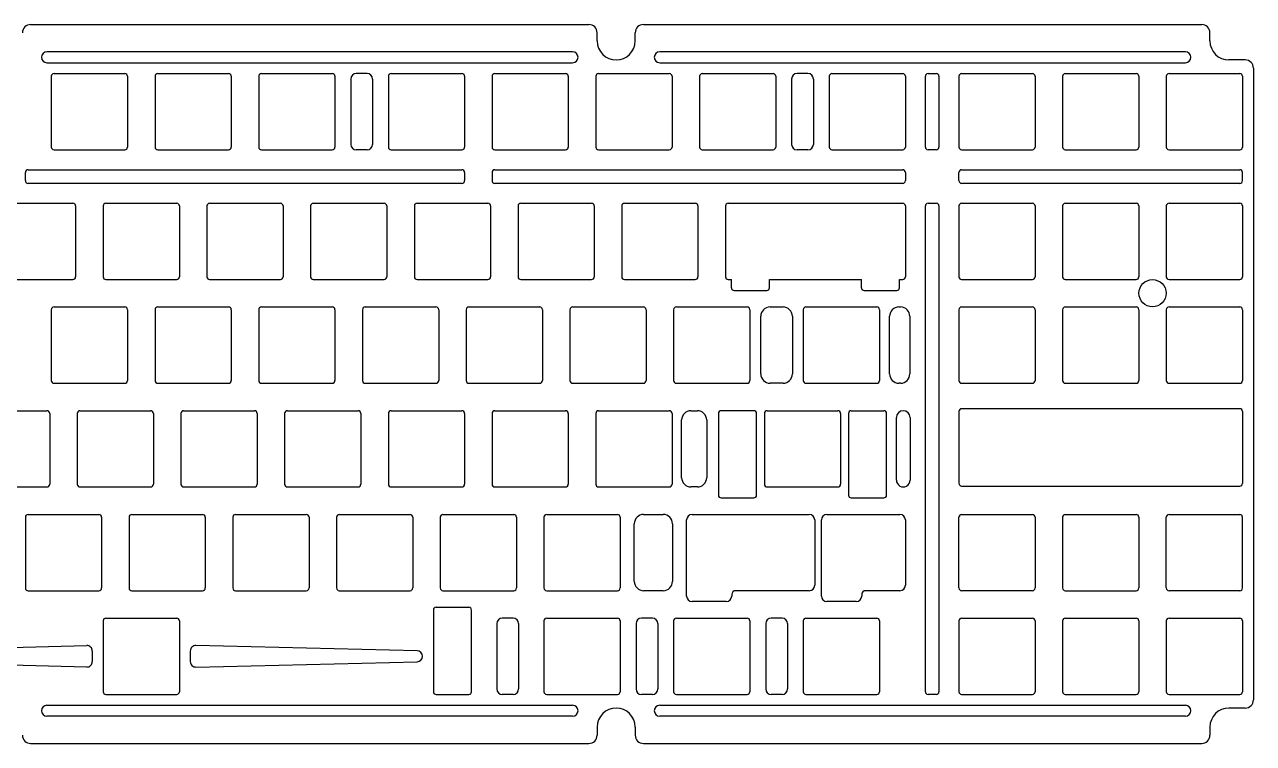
# Model space of a CAD drawing. Header units: millimetres. Extents: x 1 to 349, y -130 to 155.
# Drawn here: x 123.4 to 349.1, y 22.5 to 154.6 of the extents above; entities that cross this region are included whole.
import ezdxf

# ---------------------------------------------------------------- set-up
doc = ezdxf.new("R2010")
doc.units = ezdxf.units.MM
doc.layers.add('COMPOUND', color=7, linetype='Continuous')

msp = doc.modelspace()

# ---------------------------------------------------------------- linework, layer by layer
at = {"color": 7, "linetype": 'Continuous', "lineweight": 25}
for p, q in [((124.56, 154.56), (227.1, 154.56)), ((237.1, 154.56), (339.64, 154.56)), ((228.6, 151.56), (228.6, 153.06)), ((235.6, 151.56), (235.6, 153.06)), ((341.14, 151.56), (341.14, 153.06)), ((224.1, 149.56), (127.56, 149.56)), ((336.64, 149.56), (240.1, 149.56)), ((127.56, 147.56), (224.1, 147.56)), ((240.1, 147.56), (336.64, 147.56)), ((347.64, 148.06), (344.64, 148.06)), ((128.35, 145.06), (128.35, 132.06)), ((128.85, 145.56), (141.85, 145.56)), ((142.35, 145.06), (142.35, 132.06)), ((147.4, 145.06), (147.4, 132.06)), ((147.9, 145.56), (160.9, 145.56)), ((161.4, 145.06), (161.4, 132.06)), ((166.45, 145.06), (166.45, 132.06)), ((166.95, 145.56), (179.95, 145.56)), ((180.45, 145.06), (180.45, 132.06)), ((183.36, 144.56), (183.36, 132.56)), ((186.36, 145.56), (184.36, 145.56)), ((187.36, 144.56), (187.36, 132.56)), ((190.26, 145.06), (190.26, 132.06)), ((190.76, 145.56), (203.76, 145.56)), ((204.26, 145.06), (204.26, 132.06)), ((209.31, 145.06), (209.31, 132.06)), ((209.81, 145.56), (222.81, 145.56)), ((223.31, 145.06), (223.31, 132.06)), ((228.36, 145.06), (228.36, 132.06)), ((228.86, 145.56), (241.86, 145.56)), ((242.36, 145.06), (242.36, 132.06)), ((247.41, 145.06), (247.41, 132.06)), ((247.91, 145.56), (260.91, 145.56)), ((261.41, 145.06), (261.41, 132.06)), ((264.32, 144.56), (264.32, 132.56)), ((267.32, 145.56), (265.32, 145.56)), ((268.32, 144.56), (268.32, 132.56)), ((271.23, 145.06), (271.23, 132.06)), ((271.73, 145.56), (284.73, 145.56)), ((285.22, 145.06), (285.22, 132.06)), ((295.04, 145.06), (295.04, 132.06)), ((295.54, 145.56), (308.54, 145.56)), ((309.04, 145.06), (309.04, 132.06)), ((314.09, 145.06), (314.09, 132.06)), ((314.59, 145.56), (327.59, 145.56)), ((328.09, 145.06), (328.09, 132.06)), ((333.14, 145.06), (333.14, 132.06)), ((333.64, 145.56), (346.64, 145.56)), ((347.14, 145.06), (347.14, 132.06)), ((349.14, 146.56), (349.14, 30.54)), ((128.85, 131.56), (141.85, 131.56)), ((147.9, 131.56), (160.9, 131.56)), ((166.95, 131.56), (179.95, 131.56)), ((186.36, 131.56), (184.36, 131.56)), ((190.76, 131.56), (203.76, 131.56)), ((209.81, 131.56), (222.81, 131.56)), ((228.86, 131.56), (241.86, 131.56)), ((247.91, 131.56), (260.91, 131.56)), ((267.32, 131.56), (265.32, 131.56)), ((271.73, 131.56), (284.73, 131.56)), ((295.54, 131.56), (308.54, 131.56)), ((314.59, 131.56), (327.59, 131.56)), ((333.64, 131.56), (346.64, 131.56)), ((119.33, 121.74), (132.32, 121.74)), ((132.82, 121.24), (132.82, 108.24)), ((137.88, 121.24), (137.88, 108.24)), ((138.38, 121.74), (151.38, 121.74)), ((151.88, 121.24), (151.88, 108.24)), ((156.93, 121.24), (156.93, 108.24)), ((157.43, 121.74), (170.43, 121.74)), ((170.93, 121.24), (170.93, 108.24)), ((175.97, 121.24), (175.97, 108.24)), ((176.47, 121.74), (189.47, 121.74)), ((189.97, 121.24), (189.97, 108.24)), ((195.03, 121.24), (195.03, 108.24)), ((195.53, 121.74), (208.53, 121.74)), ((209.03, 121.24), (209.03, 108.24)), ((214.07, 121.24), (214.07, 108.24)), ((214.57, 121.74), (227.57, 121.74)), ((228.07, 121.24), (228.07, 108.24)), ((233.12, 121.24), (233.12, 108.24)), ((233.62, 121.74), (246.62, 121.74)), ((247.12, 121.24), (247.12, 108.24)), ((252.18, 121.24), (252.18, 108.24)), ((252.68, 121.74), (284.73, 121.74)), ((285.22, 121.24), (285.22, 108.24)), ((295.04, 121.24), (295.04, 108.24)), ((295.54, 121.74), (308.54, 121.74)), ((309.04, 121.24), (309.04, 108.24)), ((314.09, 121.24), (314.09, 108.24)), ((314.59, 121.74), (327.59, 121.74)), ((328.09, 121.24), (328.09, 108.24)), ((333.14, 121.24), (333.14, 108.24)), ((333.64, 121.74), (346.64, 121.74)), ((347.14, 121.24), (347.14, 108.24)), ((119.33, 107.74), (132.32, 107.74)), ((138.38, 107.74), (151.38, 107.74)), ((157.43, 107.74), (170.43, 107.74)), ((176.47, 107.74), (189.47, 107.74)), ((195.53, 107.74), (208.53, 107.74)), ((214.57, 107.74), (227.57, 107.74)), ((233.62, 107.74), (246.62, 107.74)), ((252.68, 107.74), (253.26, 107.74)), ((253.26, 106.24), (253.26, 107.74)), ((260.26, 106.24), (260.26, 107.74)), ((260.26, 107.74), (277.14, 107.74)), ((277.14, 106.24), (277.14, 107.74)), ((284.14, 106.24), (284.14, 107.74)), ((284.14, 107.74), (284.73, 107.74)), ((295.54, 107.74), (308.54, 107.74)), ((314.59, 107.74), (327.59, 107.74)), ((333.64, 107.74), (346.64, 107.74)), ((253.76, 105.74), (259.76, 105.74)), ((277.64, 105.74), (283.64, 105.74)), ((128.35, 102.19), (128.35, 89.19)), ((128.85, 102.69), (141.85, 102.69)), ((142.35, 102.19), (142.35, 89.19)), ((147.4, 102.19), (147.4, 89.19)), ((147.9, 102.69), (160.9, 102.69)), ((161.4, 102.19), (161.4, 89.19)), ((166.45, 102.19), (166.45, 89.19)), ((166.95, 102.69), (179.95, 102.69)), ((180.45, 102.19), (180.45, 89.19)), ((185.5, 102.19), (185.5, 89.19)), ((186, 102.69), (199, 102.69)), ((199.5, 102.19), (199.5, 89.19)), ((204.55, 102.19), (204.55, 89.19)), ((205.05, 102.69), (218.05, 102.69)), ((218.55, 102.19), (218.55, 89.19)), ((223.6, 102.19), (223.6, 89.19)), ((224.1, 102.69), (237.1, 102.69)), ((237.6, 102.19), (237.6, 89.19)), ((242.65, 102.19), (242.65, 89.19)), ((243.15, 102.69), (256.15, 102.69)), ((256.65, 102.19), (256.65, 89.19)), ((266.46, 102.19), (266.46, 89.19)), ((266.96, 102.69), (279.96, 102.69)), ((280.46, 102.19), (280.46, 89.19)), ((295.04, 102.19), (295.04, 89.19)), ((295.54, 102.69), (308.54, 102.69)), ((309.04, 102.19), (309.04, 89.19)), ((314.09, 102.19), (314.09, 89.19)), ((314.59, 102.69), (327.59, 102.69)), ((328.09, 102.19), (328.09, 89.19)), ((333.14, 102.19), (333.14, 89.19)), ((333.64, 102.69), (346.64, 102.69)), ((347.14, 102.19), (347.14, 89.19)), ((128.85, 88.69), (141.85, 88.69)), ((147.9, 88.69), (160.9, 88.69)), ((166.95, 88.69), (179.95, 88.69)), ((186, 88.69), (199, 88.69)), ((205.05, 88.69), (218.05, 88.69)), ((224.1, 88.69), (237.1, 88.69)), ((243.15, 88.69), (256.15, 88.69)), ((266.96, 88.69), (279.96, 88.69)), ((295.54, 88.69), (308.54, 88.69)), ((314.59, 88.69), (327.59, 88.69)), ((333.64, 88.69), (346.64, 88.69)), ((114.56, 83.64), (127.56, 83.64)), ((133.61, 83.64), (146.61, 83.64)), ((152.66, 83.64), (165.66, 83.64)), ((171.71, 83.64), (184.71, 83.64)), ((190.76, 83.64), (203.76, 83.64)), ((209.81, 83.64), (222.81, 83.64)), ((228.86, 83.64), (241.86, 83.64)), ((257.38, 83.64), (251.38, 83.64)), ((259.82, 83.64), (272.82, 83.64)), ((275.26, 83.64), (281.26, 83.64)), ((128.06, 83.14), (128.06, 70.14)), ((133.11, 83.14), (133.11, 70.14)), ((147.11, 83.14), (147.11, 70.14)), ((152.16, 83.14), (152.16, 70.14)), ((166.16, 83.14), (166.16, 70.14)), ((171.21, 83.14), (171.21, 70.14)), ((185.21, 83.14), (185.21, 70.14)), ((190.26, 83.14), (190.26, 70.14)), ((204.26, 83.14), (204.26, 70.14)), ((209.31, 83.14), (209.31, 70.14)), ((223.31, 83.14), (223.31, 70.14)), ((228.36, 83.14), (228.36, 70.14)), ((242.36, 83.14), (242.36, 70.14)), ((250.88, 83.14), (250.88, 68.14)), ((257.88, 68.14), (257.88, 83.14)), ((259.32, 83.14), (259.32, 70.14)), ((273.32, 83.14), (273.32, 70.14)), ((274.76, 83.14), (274.76, 68.14)), ((281.76, 68.14), (281.76, 83.14)), ((114.56, 69.64), (127.56, 69.64)), ((133.61, 69.64), (146.61, 69.64)), ((152.66, 69.64), (165.66, 69.64)), ((171.71, 69.64), (184.71, 69.64)), ((190.76, 69.64), (203.76, 69.64)), ((209.81, 69.64), (222.81, 69.64)), ((228.86, 69.64), (241.86, 69.64)), ((259.82, 69.64), (272.82, 69.64)), ((251.38, 67.64), (257.38, 67.64)), ((275.26, 67.64), (281.26, 67.64)), ((123.59, 64.09), (123.59, 51.09)), ((124.09, 64.59), (137.09, 64.59)), ((137.59, 64.09), (137.59, 51.09)), ((142.64, 64.09), (142.64, 51.09)), ((143.14, 64.59), (156.14, 64.59)), ((156.64, 64.09), (156.64, 51.09)), ((161.69, 64.09), (161.69, 51.09)), ((162.19, 64.59), (175.19, 64.59)), ((175.69, 64.09), (175.69, 51.09)), ((180.74, 64.09), (180.74, 51.09)), ((181.24, 64.59), (194.24, 64.59)), ((194.74, 64.09), (194.74, 51.09)), ((199.79, 64.09), (199.79, 51.09)), ((200.29, 64.59), (213.29, 64.59)), ((213.79, 64.09), (213.79, 51.09)), ((218.84, 64.09), (218.84, 51.09)), ((219.34, 64.59), (232.34, 64.59)), ((232.84, 64.09), (232.84, 51.09)), ((314.09, 64.09), (314.09, 51.09)), ((314.59, 64.59), (327.59, 64.59)), ((328.09, 64.09), (328.09, 51.09)), ((124.09, 50.59), (137.09, 50.59)), ((143.14, 50.59), (156.14, 50.59)), ((162.19, 50.59), (175.19, 50.59)), ((181.24, 50.59), (194.24, 50.59)), ((200.29, 50.59), (213.29, 50.59)), ((219.34, 50.59), (232.34, 50.59)), ((314.59, 50.59), (327.59, 50.59)), ((199.03, 47.54), (205.03, 47.54)), ((138.38, 45.54), (151.38, 45.54)), ((198.53, 47.04), (198.53, 32.04)), ((205.53, 32.04), (205.53, 47.04)), ((213.18, 45.54), (211.18, 45.54)), ((219.34, 45.54), (232.34, 45.54)), ((238.74, 45.54), (236.74, 45.54)), ((243.15, 45.54), (256.15, 45.54)), ((262.56, 45.54), (260.56, 45.54)), ((266.96, 45.54), (279.96, 45.54)), ((295.54, 45.54), (308.54, 45.54)), ((314.59, 45.54), (327.59, 45.54)), ((333.64, 45.54), (346.64, 45.54)), ((137.88, 45.04), (137.88, 32.04)), ((151.88, 45.04), (151.88, 32.04)), ((210.18, 44.54), (210.18, 32.54)), ((214.18, 44.54), (214.18, 32.54)), ((218.84, 45.04), (218.84, 32.04)), ((232.84, 45.04), (232.84, 32.04)), ((235.74, 44.54), (235.74, 32.54)), ((239.74, 44.54), (239.74, 32.54)), ((242.65, 45.04), (242.65, 32.04)), ((256.65, 45.04), (256.65, 32.04)), ((259.56, 44.54), (259.56, 32.54)), ((263.56, 44.54), (263.56, 32.54)), ((266.46, 45.04), (266.46, 32.04)), ((280.46, 45.04), (280.46, 32.04)), ((295.04, 45.04), (295.04, 32.04)), ((309.04, 45.04), (309.04, 32.04)), ((314.09, 45.04), (314.09, 32.04)), ((328.09, 45.04), (328.09, 32.04)), ((333.14, 45.04), (333.14, 32.04)), ((347.14, 45.04), (347.14, 32.04)), ((94.22, 39.54), (134.85, 40.51)), ((135.88, 39.51), (135.88, 37.57)), ((153.88, 39.51), (153.88, 37.57)), ((195.53, 39.54), (154.9, 40.51)), ((134.85, 36.57), (94.22, 37.54)), ((154.9, 36.57), (195.53, 37.54)), ((127.56, 29.54), (224.1, 29.54)), ((138.38, 31.54), (151.38, 31.54)), ((199.03, 31.54), (205.03, 31.54)), ((213.18, 31.54), (211.18, 31.54)), ((219.34, 31.54), (232.34, 31.54)), ((238.74, 31.54), (236.74, 31.54)), ((240.1, 29.54), (336.64, 29.54)), ((243.15, 31.54), (256.15, 31.54)), ((262.56, 31.54), (260.56, 31.54)), ((266.96, 31.54), (279.96, 31.54)), ((295.54, 31.54), (308.54, 31.54)), ((314.59, 31.54), (327.59, 31.54)), ((333.64, 31.54), (346.64, 31.54)), ((224.1, 27.54), (127.56, 27.54)), ((336.64, 27.54), (240.1, 27.54)), ((347.64, 29.04), (344.64, 29.04)), ((228.6, 25.54), (228.6, 24.04)), ((235.6, 25.54), (235.6, 24.04)), ((341.14, 25.54), (341.14, 24.04)), ((124.56, 22.54), (227.1, 22.54)), ((237.1, 22.54), (339.64, 22.54))]:
    msp.add_line(p, q, dxfattribs=at)
at = {"color": 0}
for p, q in [((260.36, 102.69), (262.76, 102.69)), ((284.02, 102.69), (284.32, 102.69)), ((258.66, 90.39), (258.66, 100.99)), ((264.46, 100.99), (264.46, 90.39)), ((282.32, 90.39), (282.32, 100.99)), ((286.02, 100.99), (286.02, 90.39)), ((262.76, 88.69), (260.36, 88.69)), ((284.32, 88.69), (284.02, 88.69)), ((245.82, 83.64), (247.02, 83.64)), ((244.12, 71.34), (244.12, 81.94)), ((248.72, 81.94), (248.72, 71.34)), ((283.57, 70.89), (283.57, 82.39)), ((286.07, 82.39), (286.07, 70.89)), ((247.02, 69.64), (245.82, 69.64)), ((237.13, 64.59), (240.73, 64.59)), ((245.03, 49.59), (245.03, 63.59)), ((246.03, 64.59), (267.56, 64.59)), ((268.56, 63.59), (268.56, 51.59)), ((269.79, 49.59), (269.79, 63.59)), ((270.79, 64.59), (284.22, 64.59)), ((285.22, 63.59), (285.22, 51.59)), ((235.43, 52.29), (235.43, 62.89)), ((242.43, 62.89), (242.43, 52.29)), ((240.73, 50.59), (237.13, 50.59)), ((253.32, 49.89), (253.32, 49.59)), ((267.56, 50.59), (254.02, 50.59)), ((277.19, 49.89), (277.19, 49.59)), ((284.22, 50.59), (277.89, 50.59)), ((252.32, 48.59), (246.03, 48.59)), ((276.19, 48.59), (270.79, 48.59))]:
    msp.add_line(p, q, dxfattribs=at)
at = {"color": 7, "linetype": 'Continuous', "lineweight": 25}
msp.add_circle((330.61, 105.22), 2.5, dxfattribs=at)
for centre, radius, start, end in [((124.56, 153.06), 1.5, 90, 180), ((227.1, 153.06), 1.5, 0, 90), ((237.1, 153.06), 1.5, 90, 180), ((339.64, 153.06), 1.5, 0, 90), ((232.1, 151.56), 3.5, 180, 0), ((344.64, 151.56), 3.5, 180, 270), ((127.56, 148.56), 1, 90, 270), ((224.1, 148.56), 1, 270, 90), ((240.1, 148.56), 1, 90, 270), ((336.64, 148.56), 1, 270, 90), ((347.64, 146.56), 1.5, 0, 90), ((128.85, 145.06), 0.5, 90, 180), ((141.85, 145.06), 0.5, 0, 90), ((147.9, 145.06), 0.5, 90, 180), ((160.9, 145.06), 0.5, 0, 90), ((166.95, 145.06), 0.5, 90, 180), ((179.95, 145.06), 0.5, 0, 90), ((184.36, 144.56), 1, 90, 180), ((186.36, 144.56), 1, 0, 90), ((190.76, 145.06), 0.5, 90, 180), ((203.76, 145.06), 0.5, 360, 90), ((209.81, 145.06), 0.5, 90, 180), ((222.81, 145.06), 0.5, 0, 90), ((228.86, 145.06), 0.5, 90, 180), ((241.86, 145.06), 0.5, 0, 90), ((247.91, 145.06), 0.5, 90, 180), ((260.91, 145.06), 0.5, 0, 90), ((265.32, 144.56), 1, 90, 180), ((267.32, 144.56), 1, 0, 90), ((271.73, 145.06), 0.5, 90, 180), ((284.73, 145.06), 0.5, 0, 90), ((295.54, 145.06), 0.5, 90, 180), ((308.54, 145.06), 0.5, 0, 90), ((314.59, 145.06), 0.5, 90, 180), ((327.59, 145.06), 0.5, 0, 90), ((333.64, 145.06), 0.5, 90, 180), ((346.64, 145.06), 0.5, 0, 90), ((128.85, 132.06), 0.5, 180, 270), ((141.85, 132.06), 0.5, 270, 0), ((147.9, 132.06), 0.5, 180, 270), ((160.9, 132.06), 0.5, 270, 0), ((166.95, 132.06), 0.5, 180, 270), ((179.95, 132.06), 0.5, 270, 0), ((184.36, 132.56), 1, 180, 270), ((186.36, 132.56), 1, 270, 0), ((190.76, 132.06), 0.5, 180, 270), ((203.76, 132.06), 0.5, 270, 360), ((209.81, 132.06), 0.5, 180, 270), ((222.81, 132.06), 0.5, 270, 0), ((228.86, 132.06), 0.5, 180, 270), ((241.86, 132.06), 0.5, 270, 0), ((247.91, 132.06), 0.5, 180, 270), ((260.91, 132.06), 0.5, 270, 0), ((265.32, 132.56), 1, 180, 270), ((267.32, 132.56), 1, 270, 0), ((271.73, 132.06), 0.5, 180, 270), ((284.73, 132.06), 0.5, 270, 0), ((295.54, 132.06), 0.5, 180, 270), ((308.54, 132.06), 0.5, 270, 0), ((314.59, 132.06), 0.5, 180, 270), ((327.59, 132.06), 0.5, 270, 0), ((333.64, 132.06), 0.5, 180, 270), ((346.64, 132.06), 0.5, 270, 0), ((132.32, 121.24), 0.5, 0, 90), ((138.38, 121.24), 0.5, 90, 180), ((151.38, 121.24), 0.5, 0, 90), ((157.43, 121.24), 0.5, 90, 180), ((170.43, 121.24), 0.5, 0, 90), ((176.47, 121.24), 0.5, 90, 180), ((189.47, 121.24), 0.5, 0, 90), ((195.53, 121.24), 0.5, 90, 180), ((208.53, 121.24), 0.5, 0, 90), ((214.57, 121.24), 0.5, 90, 180), ((227.57, 121.24), 0.5, 0, 90), ((233.62, 121.24), 0.5, 90, 180), ((246.62, 121.24), 0.5, 0, 90), ((252.68, 121.24), 0.5, 90, 180), ((284.73, 121.24), 0.5, 0, 90), ((295.54, 121.24), 0.5, 90, 180), ((308.54, 121.24), 0.5, 0, 90), ((314.59, 121.24), 0.5, 90, 180), ((327.59, 121.24), 0.5, 0, 90), ((333.64, 121.24), 0.5, 90, 180), ((346.64, 121.24), 0.5, 0, 90), ((132.32, 108.24), 0.5, 270, 0), ((138.38, 108.24), 0.5, 180, 270), ((151.38, 108.24), 0.5, 270, 0), ((157.43, 108.24), 0.5, 180, 270), ((170.43, 108.24), 0.5, 270, 0), ((176.47, 108.24), 0.5, 180, 270), ((189.47, 108.24), 0.5, 270, 0), ((195.53, 108.24), 0.5, 180, 270), ((208.53, 108.24), 0.5, 270, 0), ((214.57, 108.24), 0.5, 180, 270), ((227.57, 108.24), 0.5, 270, 0), ((233.62, 108.24), 0.5, 180, 270), ((246.62, 108.24), 0.5, 270, 0), ((252.68, 108.24), 0.5, 180, 270), ((253.76, 106.24), 0.5, 180, 270), ((259.76, 106.24), 0.5, 270, 0), ((277.64, 106.24), 0.5, 180, 270), ((283.64, 106.24), 0.5, 270, 0), ((284.73, 108.24), 0.5, 270, 0), ((295.54, 108.24), 0.5, 180, 270), ((308.54, 108.24), 0.5, 270, 0), ((314.59, 108.24), 0.5, 180, 270), ((327.59, 108.24), 0.5, 270, 0), ((333.64, 108.24), 0.5, 180, 270), ((346.64, 108.24), 0.5, 270, 0), ((128.85, 102.19), 0.5, 90, 180), ((141.85, 102.19), 0.5, 0, 90), ((147.9, 102.19), 0.5, 90, 180), ((160.9, 102.19), 0.5, 0, 90), ((166.95, 102.19), 0.5, 90, 180), ((179.95, 102.19), 0.5, 0, 90), ((186, 102.19), 0.5, 90, 180), ((199, 102.19), 0.5, 0, 90), ((205.05, 102.19), 0.5, 90, 180), ((218.05, 102.19), 0.5, 0, 90), ((224.1, 102.19), 0.5, 90, 180), ((237.1, 102.19), 0.5, 0, 90), ((243.15, 102.19), 0.5, 90, 180), ((256.15, 102.19), 0.5, 0, 90), ((266.96, 102.19), 0.5, 90, 180), ((279.96, 102.19), 0.5, 0, 90), ((295.54, 102.19), 0.5, 90, 180), ((308.54, 102.19), 0.5, 0, 90), ((314.59, 102.19), 0.5, 90, 180), ((327.59, 102.19), 0.5, 0, 90), ((333.64, 102.19), 0.5, 90, 180), ((346.64, 102.19), 0.5, 0, 90), ((128.85, 89.19), 0.5, 180, 270), ((141.85, 89.19), 0.5, 270, 0), ((147.9, 89.19), 0.5, 180, 270), ((160.9, 89.19), 0.5, 270, 0), ((166.95, 89.19), 0.5, 180, 270), ((179.95, 89.19), 0.5, 270, 0), ((186, 89.19), 0.5, 180, 270), ((199, 89.19), 0.5, 270, 0), ((205.05, 89.19), 0.5, 180, 270), ((218.05, 89.19), 0.5, 270, 0), ((224.1, 89.19), 0.5, 180, 270), ((237.1, 89.19), 0.5, 270, 0), ((243.15, 89.19), 0.5, 180, 270), ((256.15, 89.19), 0.5, 270, 0), ((266.96, 89.19), 0.5, 180, 270), ((279.96, 89.19), 0.5, 270, 0), ((295.54, 89.19), 0.5, 180, 270), ((308.54, 89.19), 0.5, 270, 0), ((314.59, 89.19), 0.5, 180, 270), ((327.59, 89.19), 0.5, 270, 0), ((333.64, 89.19), 0.5, 180, 270), ((346.64, 89.19), 0.5, 270, 0), ((127.56, 83.14), 0.5, 0, 90), ((133.61, 83.14), 0.5, 90, 180), ((146.61, 83.14), 0.5, 0, 90), ((152.66, 83.14), 0.5, 90, 180), ((165.66, 83.14), 0.5, 0, 90), ((171.71, 83.14), 0.5, 90, 180), ((184.71, 83.14), 0.5, 0, 90), ((190.76, 83.14), 0.5, 90, 180), ((203.76, 83.14), 0.5, 0, 90), ((209.81, 83.14), 0.5, 90, 180), ((222.81, 83.14), 0.5, 0, 90), ((228.86, 83.14), 0.5, 90, 180), ((241.86, 83.14), 0.5, 0, 90), ((251.38, 83.14), 0.5, 90, 180), ((257.38, 83.14), 0.5, 0, 90), ((259.82, 83.14), 0.5, 90, 180), ((272.82, 83.14), 0.5, 0, 90), ((275.26, 83.14), 0.5, 90, 180), ((281.26, 83.14), 0.5, 0, 90), ((127.56, 70.14), 0.5, 270, 0), ((133.61, 70.14), 0.5, 180, 270), ((146.61, 70.14), 0.5, 270, 0), ((152.66, 70.14), 0.5, 180, 270), ((165.66, 70.14), 0.5, 270, 0), ((171.71, 70.14), 0.5, 180, 270), ((184.71, 70.14), 0.5, 270, 0), ((190.76, 70.14), 0.5, 180, 270), ((203.76, 70.14), 0.5, 270, 0), ((209.81, 70.14), 0.5, 180, 270), ((222.81, 70.14), 0.5, 270, 0), ((228.86, 70.14), 0.5, 180, 270), ((241.86, 70.14), 0.5, 270, 0), ((259.82, 70.14), 0.5, 180, 270), ((272.82, 70.14), 0.5, 270, 0), ((251.38, 68.14), 0.5, 180, 270), ((257.38, 68.14), 0.5, 270, 0), ((275.26, 68.14), 0.5, 180, 270), ((281.26, 68.14), 0.5, 270, 0), ((124.09, 64.09), 0.5, 90, 180), ((137.09, 64.09), 0.5, 0, 90), ((143.14, 64.09), 0.5, 90, 180), ((156.14, 64.09), 0.5, 0, 90), ((162.19, 64.09), 0.5, 90, 180), ((175.19, 64.09), 0.5, 0, 90), ((181.24, 64.09), 0.5, 90, 180), ((194.24, 64.09), 0.5, 0, 90), ((200.29, 64.09), 0.5, 90, 180), ((213.29, 64.09), 0.5, 0, 90), ((219.34, 64.09), 0.5, 90, 180), ((232.34, 64.09), 0.5, 0, 90), ((314.59, 64.09), 0.5, 90, 180), ((327.59, 64.09), 0.5, 0, 90), ((124.09, 51.09), 0.5, 180, 270), ((137.09, 51.09), 0.5, 270, 0), ((143.14, 51.09), 0.5, 180, 270), ((156.14, 51.09), 0.5, 270, 0), ((162.19, 51.09), 0.5, 180, 270), ((175.19, 51.09), 0.5, 270, 0), ((181.24, 51.09), 0.5, 180, 270), ((194.24, 51.09), 0.5, 270, 0), ((200.29, 51.09), 0.5, 180, 270), ((213.29, 51.09), 0.5, 270, 0), ((219.34, 51.09), 0.5, 180, 270), ((232.34, 51.09), 0.5, 270, 0), ((314.59, 51.09), 0.5, 180, 270), ((327.59, 51.09), 0.5, 270, 0), ((199.03, 47.04), 0.5, 90, 180), ((205.03, 47.04), 0.5, 0, 90), ((138.38, 45.04), 0.5, 90, 180), ((151.38, 45.04), 0.5, 0, 90), ((211.18, 44.54), 1, 90, 180), ((213.18, 44.54), 1, 0, 90), ((219.34, 45.04), 0.5, 90, 180), ((232.34, 45.04), 0.5, 0, 90), ((236.74, 44.54), 1, 90, 180), ((238.74, 44.54), 1, 0, 90), ((243.15, 45.04), 0.5, 90, 180), ((256.15, 45.04), 0.5, 0, 90), ((260.56, 44.54), 1, 90, 180), ((262.56, 44.54), 1, 0, 90), ((266.96, 45.04), 0.5, 90, 180), ((279.96, 45.04), 0.5, 0, 90), ((295.54, 45.04), 0.5, 90, 180), ((308.54, 45.04), 0.5, 0, 90), ((314.59, 45.04), 0.5, 90, 180), ((327.59, 45.04), 0.5, 0, 90), ((333.64, 45.04), 0.5, 90, 180), ((346.64, 45.04), 0.5, 0, 90), ((134.88, 39.51), 1, 0, 91.6135), ((154.88, 39.51), 1, 88.3865, 180), ((195.53, 38.54), 1, 270, 90), ((134.88, 37.57), 1, 268.3865, 0), ((154.88, 37.57), 1, 180, 271.6135), ((138.38, 32.04), 0.5, 180, 270), ((151.38, 32.04), 0.5, 270, 0), ((199.03, 32.04), 0.5, 180, 270), ((205.03, 32.04), 0.5, 270, 0), ((211.18, 32.54), 1, 180, 270), ((213.18, 32.54), 1, 270, 0), ((219.34, 32.04), 0.5, 180, 270), ((232.34, 32.04), 0.5, 270, 0), ((236.74, 32.54), 1, 180, 270), ((238.74, 32.54), 1, 270, 0), ((243.15, 32.04), 0.5, 180, 270), ((256.15, 32.04), 0.5, 270, 0), ((260.56, 32.54), 1, 180, 270), ((262.56, 32.54), 1, 270, 0), ((266.96, 32.04), 0.5, 180, 270), ((279.96, 32.04), 0.5, 270, 0), ((295.54, 32.04), 0.5, 180, 270), ((308.54, 32.04), 0.5, 270, 0), ((314.59, 32.04), 0.5, 180, 270), ((327.59, 32.04), 0.5, 270, 0), ((333.64, 32.04), 0.5, 180, 270), ((346.64, 32.04), 0.5, 270, 0), ((127.56, 28.54), 1, 90, 270), ((224.1, 28.54), 1, 270, 90), ((240.1, 28.54), 1, 90, 270), ((336.64, 28.54), 1, 270, 90), ((347.64, 30.54), 1.5, 270, 0), ((232.1, 25.54), 3.5, 0, 180), ((344.64, 25.54), 3.5, 90, 180), ((124.56, 24.04), 1.5, 180, 270), ((227.1, 24.04), 1.5, 270, 0), ((237.1, 24.04), 1.5, 180, 270), ((339.64, 24.04), 1.5, 270, 0)]:
    msp.add_arc(centre, radius, start, end, dxfattribs=at)
at = {"color": 0}
for centre, radius, start, end in [((260.36, 100.99), 1.7, 90, 180), ((262.76, 100.99), 1.7, 0, 90), ((284.02, 100.99), 1.7, 90, 180), ((284.32, 100.99), 1.7, 0, 90), ((260.36, 90.39), 1.7, 180, 270), ((262.76, 90.39), 1.7, 270, 0), ((284.02, 90.39), 1.7, 180, 270), ((284.32, 90.39), 1.7, 270, 0), ((245.82, 81.94), 1.7, 90, 180), ((247.02, 81.94), 1.7, 0, 90), ((284.82, 82.39), 1.25, 0, 180), ((245.82, 71.34), 1.7, 180, 270), ((247.02, 71.34), 1.7, 270, 0), ((284.82, 70.89), 1.25, 179.9986, 0.0014), ((237.13, 62.89), 1.7, 90, 180), ((240.73, 62.89), 1.7, 0, 90), ((246.03, 63.59), 1, 90, 180), ((267.56, 63.59), 1, 0, 90), ((270.79, 63.59), 1, 90, 180), ((284.22, 63.59), 1, 0, 90), ((237.13, 52.29), 1.7, 180, 270), ((240.73, 52.29), 1.7, 270, 0), ((254.02, 49.89), 0.7, 90, 180), ((267.56, 51.59), 1, 270, 0), ((277.89, 49.89), 0.7, 90, 180), ((284.22, 51.59), 1, 270, 0), ((246.03, 49.59), 1, 180, 270), ((252.32, 49.59), 1, 270, 0), ((270.79, 49.59), 1, 180, 270), ((276.19, 49.59), 1, 270, 0)]:
    msp.add_arc(centre, radius, start, end, dxfattribs=at)
at = {"layer": 'COMPOUND', "color": 7, "linetype": 'Continuous'}
for p, q in [((288.88, 132.06), (288.88, 145.06)), ((289.38, 145.56), (290.88, 145.56)), ((291.38, 145.06), (291.38, 132.06)), ((290.88, 131.56), (289.38, 131.56)), ((123.59, 125.9), (123.59, 127.4)), ((124.09, 127.9), (203.76, 127.9)), ((204.26, 127.4), (204.26, 125.9)), ((209.31, 127.4), (209.31, 125.9)), ((209.81, 127.9), (284.73, 127.9)), ((285.22, 127.4), (285.22, 125.9)), ((295.04, 125.9), (295.04, 127.4)), ((295.54, 127.9), (346.64, 127.9)), ((347.14, 125.9), (347.14, 127.4)), ((203.76, 125.4), (124.09, 125.4)), ((284.73, 125.4), (209.81, 125.4)), ((346.64, 125.4), (295.54, 125.4)), ((288.88, 32.04), (288.88, 121.24)), ((289.38, 121.74), (290.88, 121.74)), ((291.38, 121.24), (291.38, 32.04)), ((346.64, 84.01), (295.54, 84.01)), ((295.04, 83.51), (295.04, 70.31)), ((347.14, 83.51), (347.14, 70.31)), ((295.54, 69.81), (346.64, 69.81)), ((295.04, 51.09), (295.04, 64.09)), ((295.54, 64.59), (308.54, 64.59)), ((309.04, 64.09), (309.04, 51.09)), ((333.14, 51.09), (333.14, 64.09)), ((333.64, 64.59), (346.64, 64.59)), ((347.14, 51.09), (347.14, 64.09)), ((308.54, 50.59), (295.54, 50.59)), ((346.64, 50.59), (333.64, 50.59)), ((290.88, 31.54), (289.38, 31.54))]:
    msp.add_line(p, q, dxfattribs=at)
for centre, start, end in [((289.38, 145.06), 90, 180), ((290.88, 145.06), 0, 90), ((289.38, 132.06), 180, 270), ((290.88, 132.06), 270, 0), ((124.09, 127.4), 90, 180), ((203.76, 127.4), 0, 90), ((209.81, 127.4), 90, 180), ((284.73, 127.4), 0, 90), ((295.54, 127.4), 90, 180), ((346.64, 127.4), 0, 90), ((124.09, 125.9), 180, 270), ((203.76, 125.9), 270, 0), ((209.81, 125.9), 180, 270), ((284.73, 125.9), 270, 0), ((295.54, 125.9), 180, 270), ((346.64, 125.9), 270, 0), ((289.38, 121.24), 90, 180), ((290.88, 121.24), 0, 90), ((295.54, 83.51), 90, 180), ((346.64, 83.51), 0, 90), ((295.54, 70.31), 180, 270), ((346.64, 70.31), 270, 0), ((295.54, 64.09), 90, 180), ((308.54, 64.09), 0, 90), ((333.64, 64.09), 90, 180), ((346.64, 64.09), 0, 90), ((295.54, 51.09), 180, 270), ((308.54, 51.09), 270, 0), ((333.64, 51.09), 180, 270), ((346.64, 51.09), 270, 0), ((289.38, 32.04), 180, 270), ((290.88, 32.04), 270, 0)]:
    msp.add_arc(centre, 0.5, start, end, dxfattribs=at)

doc.saveas('drawing.dxf')
